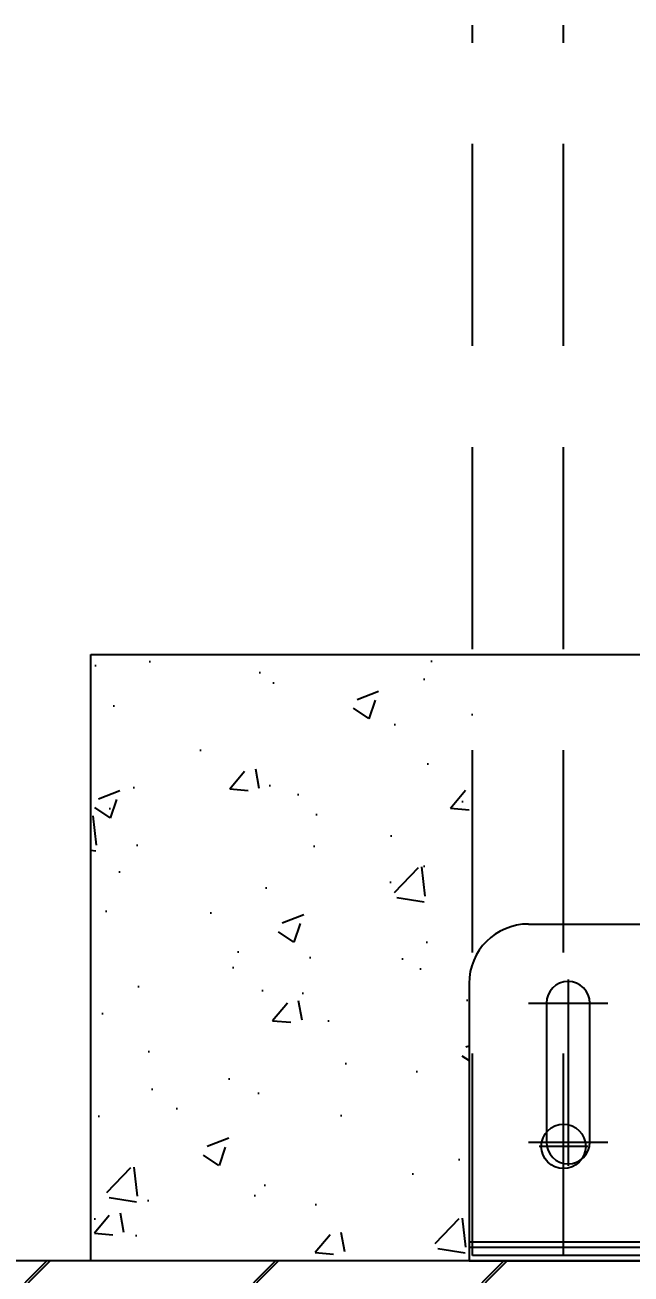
# Model space of a CAD drawing. Header units: millimetres. Extents: x 2479 to 2785, y 1080 to 1310.
# Drawn here: x 2592.13 to 2607.13, y 1135.9 to 1166.8 of the extents above; entities that cross this region are included whole.
import ezdxf

# ---------------------------------------------------------------- set-up
doc = ezdxf.new("R2010")
doc.units = ezdxf.units.MM
for name, pattern in [('CENTER', [2, 1.25, -0.25, 0.25, -0.25]), ('DASHEDX2', [38.1, 25.4, -12.7]), ('HIDDEN', [0.375, 0.25, -0.125])]:
    doc.linetypes.add(name, pattern=pattern)
doc.layers.get('Defpoints').update_dxf_attribs({"color": 2})
doc.layers.add('A-DIMS-0050', color=8, linetype='Continuous', lineweight=18)
doc.styles.add('MASTER', font='cordia.shx', dxfattribs={"width": 1.1})
doc.dimstyles.new('C0050', dxfattribs={"dimscale": 0.05, "dimtxt": 1.6, "dimasz": 1, "dimexe": 2, "dimexo": 1, "dimgap": 1, "dimtad": 1, "dimtoh": 1, "dimzin": 0, "dimdsep": 46, "dimlunit": 6, "dimtxsty": 'MASTER', "dimblk": 'CC', "dimcen": 1, "dimclrd": 256, "dimclre": 256, "dimclrt": 2, "dimadec": 0, "dimazin": 0, "dimtfac": 1, "dimtix": 1, "dimtmove": 2, "dimatfit": 3, "dimldrblk": 'CC', "dimfxl": 1, "dimtolj": 1, "dimtzin": 0, "dimarcsym": 0})

# ---------------------------------------------------------------- blocks, each defined once
blk = doc.blocks.new('CC')
at = {"color": 8}
blk.add_line((-1, 0), (0.4, 0), dxfattribs=at)
at = {"color": 3}
blk.add_circle((0, 0), 0.4, dxfattribs=at)
blk = doc.blocks.new('*D14')
at = {"layer": 'A-DIMS-0050', "lineweight": -2}
for p, q in [((0.09027, 0.175), (0.09027, 0.2)), ((0.18195, 0.15), (0.05027, 0.15)), ((0.09027, 0.15), (0.09027, 0)), ((0.18195, 0), (0.05027, 0)), ((0.09027, -0.025), (0.09027, -0.05))]:
    blk.add_line(p, q, dxfattribs=at)
at = {"layer": 'Defpoints', "color": 0}
for p in [(0.22195, 0.15), (0.09027, 0), (0.22195, 0)]:
    blk.add_point(p, dxfattribs=at)
at = {"layer": 'A-DIMS-0050', "linetype": 'ByBlock', "lineweight": -2, "xscale": 0.025, "yscale": 0.025, "zscale": 0.025}
for p, rotation in [((0.09027, 0.15), 270), ((0.09027, 0), 90)]:
    blk.add_blockref('CC', p, dxfattribs=dict(at, rotation=rotation))
at = {"layer": 'A-DIMS-0050', "color": 2, "insert": (0.03777, 0.075), "char_height": 0.025, "attachment_point": 5, "rotation": 90, "style": 'MASTER'}
blk.add_mtext('\\A1;0.15', dxfattribs=at)
blk = doc.blocks.new('*D15')
at = {"layer": 'A-DIMS-0050', "lineweight": -2}
for p, q in [((0.22195, -0.04), (0.22195, -0.31945)), ((0.52195, -0.04), (0.52195, -0.31945)), ((0.24695, -0.27945), (0.49695, -0.27945))]:
    blk.add_line(p, q, dxfattribs=at)
at = {"layer": 'Defpoints', "color": 0}
for p in [(0.22195, 0), (0.52195, 0), (0.52195, -0.27945)]:
    blk.add_point(p, dxfattribs=at)
at = {"layer": 'A-DIMS-0050', "linetype": 'ByBlock', "lineweight": -2, "xscale": 0.025, "yscale": 0.025, "zscale": 0.025, "rotation": 180}
blk.add_blockref('CC', (0.22195, -0.27945), dxfattribs=at)
at = {"layer": 'A-DIMS-0050', "linetype": 'ByBlock', "lineweight": -2, "xscale": 0.025, "yscale": 0.025, "zscale": 0.025}
blk.add_blockref('CC', (0.52195, -0.27945), dxfattribs=at)
at = {"layer": 'A-DIMS-0050', "color": 2, "insert": (0.37195, -0.22695), "char_height": 0.025, "attachment_point": 5, "style": 'MASTER'}
blk.add_mtext('\\A1;0.30', dxfattribs=at)
blk = doc.blocks.new('G$C63A63EC4')
at = {"color": 1}
for p, q in [((-0.04167, 0.08333), (0.04167, 0.08333)), ((-0.05637, 0.06863), (-0.05637, 0)), ((0.05637, 0.06863), (0.05637, 0)), ((-0.03725, 0.06373), (-0.03725, 0.02941)), ((-0.02647, 0.02941), (-0.02647, 0.06373)), ((0.02647, 0.02941), (0.02647, 0.06373)), ((0.03725, 0.06373), (0.03725, 0.02941)), ((-0.05637, 0.00471), (0.05637, 0.00471)), ((-0.05637, 0), (0.05637, 0))]:
    blk.add_line(p, q, dxfattribs=at)
at = {"color": 1, "linetype": 'CENTER', "ltscale": 0.3}
for p, q in [((-0.03186, 0.06961), (-0.03186, 0.02353)), ((0.03186, 0.06961), (0.03186, 0.02353)), ((-0.04167, 0.06373), (-0.02206, 0.06373)), ((0.02206, 0.06373), (0.04167, 0.06373)), ((-0.04167, 0.02941), (-0.02206, 0.02941)), ((0.02206, 0.02941), (0.04167, 0.02941))]:
    blk.add_line(p, q, dxfattribs=at)
at = {"color": 1, "linetype": 'DASHEDX2', "ltscale": 0.15}
blk.add_line((-0.05637, 0.00343), (0.05637, 0.00343), dxfattribs=at)
at = {"color": 1}
for centre, radius, start, end in [((-0.04167, 0.06863), 0.01471, 90, 180), ((0.04167, 0.06863), 0.01471, 0, 90), ((-0.03186, 0.06373), 0.00539, 0, 180), ((0.03186, 0.06373), 0.00539, 0, 180), ((-0.03186, 0.02941), 0.00539, 180, 0), ((0.03186, 0.02941), 0.00539, 180, 0)]:
    blk.add_arc(centre, radius, start, end, dxfattribs=at)
blk = doc.blocks.new('G$C4CEE3454')
h = blk.add_hatch()
h.set_pattern_fill('AR-CONC', color=8, scale=0.0003)
h.set_pattern_definition([(50, (-1168.86321, -2564.920146), (0.0546554007, -0.00478172566), [0.005715, -0.062865]), (355, (-1168.86321, -2564.920146), (-0.0105730264, 0.0573170536), [0.004572, -0.0502921753]), (100.4514447, (-1168.858656, -2564.920545), (0.0440823741, 0.0525353256), [0.0048570026, -0.0534270734]), (46.1842, (-1168.86321, -2564.904906), (0.0813237123, -0.0126126984), [0.0085725, -0.0942975]), (96.6355576, (-1168.856434, -2564.90596), (0.0712212402, 0.0742278374), [0.007285507, -0.0801406824]), (351.184151, (-1168.86321, -2564.90491), (0.0712212402, 0.0742278374), [0.00685799, -0.0754379196]), (21, (-1168.85559, -2564.908716), (0.0454843174, -0.03067955946), [0.005715, -0.062865]), (326, (-1168.85559, -2564.908716), (0.0185406085, 0.0552563898), [0.004572, -0.050292]), (71.451445, (-1168.8518, -2564.911273), (0.0640249258, 0.0245768307), [0.0048570026, -0.0534269813]), (37.5, (-1168.863211, -2564.920146), (0.00092658098, 0.02536651166), [0, -0.0496824, 0, -0.051054, 0, -0.0504825]), (7.5, (-1168.86321, -2564.920146), (0.02004589875, 0.03005417245), [0, -0.0291084, 0, -0.0485394, 0, -0.0192405]), (327.5, (-1168.880204, -2564.920146), (0.04067717855, -0.0017186232), [0, -0.01905, 0, -0.059436, 0, -0.078867]), (317.5, (-1168.887824, -2564.920146), (0.0444387544, 0.0076279473), [0, -0.024765, 0, -0.0394716, 0, -0.056007])])
h.paths.add_polyline_path([(0.22195, 0.15), (0.22195, 0), (0.31557, 0), (0.31557, 0.06863, -0.086768), (0.31645, 0.07362), (0.31645, 0.15), (0.22195, 0.15)], is_closed=False)
h.paths.add_polyline_path([(0.36145, 0.15), (0.36145, 0.08333), (0.4056, 0.08333), (0.46028, 0.15), (0.36145, 0.15)], is_closed=False)
h.paths.add_polyline_path([(0.42832, 0), (0.52195, 0), (0.52195, 0.15), (0.51851, 0.15), (0.42832, 0.03856), (0.42832, 0)], is_closed=False)
h = blk.add_hatch()
h.set_pattern_fill('JIS_LC_20', color=8, scale=0.002)
h.set_pattern_definition([(45, (-21.230817, 3.463303), (-0.02828427, 0.02828427), []), (45, (-21.230017, 3.463303), (-0.02828427, 0.02828427), [])])
h.paths.add_polyline_path([(0.02551, 0), (0.97613, 0), (0.97613, -0.06463), (0.02551, -0.06463)])
at = {"color": 1, "linetype": 'HIDDEN', "ltscale": 0.2}
blk.add_line((0.33895, 0.00133), (0.33895, 0.30573), dxfattribs=at)
blk.add_line((0.22195, 0), (0.22195, 0.15))
at = {"color": 1, "linetype": 'CENTER', "ltscale": 5.588}
for p, q in [((0.33895, 0.02228), (0.33895, 0.03438)), ((0.345, 0.02833), (0.3329, 0.02833))]:
    blk.add_line(p, q, dxfattribs=at)
at = {"color": 3}
blk.add_line((0.97613, 0), (-0.025, 0), dxfattribs=at)
at = {"color": 8, "linetype": 'HIDDEN', "ltscale": 0.2}
blk.add_lwpolyline([(0.36145, 0.30573), (0.36145, 0.00133), (0.31645, 0.00133), (0.31645, 0.30573)], dxfattribs=at)
at = {"color": 3}
blk.add_lwpolyline([(0.22195, 0.15), (0.52195, 0.15), (0.52195, 0), (0.22195, 0)], close=True, dxfattribs=at)
blk.add_circle((0.33895, 0.02833), 0.0055)
blk.add_blockref('G$C63A63EC4', (0.37195, 0))
at = {"layer": 'A-DIMS-0050'}
for p1, p2, distance, picture, middle in [((0.22195, 0.15), (0.22195, 0), -0.13168, '*D14', (0.03777, 0.075)), ((0.22195, 0), (0.52195, 0), -0.27945, '*D15', (0.37195, -0.22695))]:
    dim = blk.add_aligned_dim(p1=p1, p2=p2, distance=distance, dimstyle='C0050', override={"dimtxt": 0.5, "dimasz": 0.5, "dimexe": 0.8, "dimexo": 0.8, "dimgap": 0.8, "dimtxsty": 'MASTER', "dimldrblk": 'CC'}, dxfattribs=at)
    dim.commit()
    dim.dimension.update_dxf_attribs({"geometry": picture, "text_midpoint": middle})

msp = doc.modelspace()

# ---------------------------------------------------------------- block references
at = {"xscale": 100.0000104512787, "yscale": 100.0000104512787, "zscale": 100.0000104512787}
msp.add_blockref('G$C4CEE3454', (2571.567, 1136.229), dxfattribs=at)

doc.saveas('drawing.dxf')
